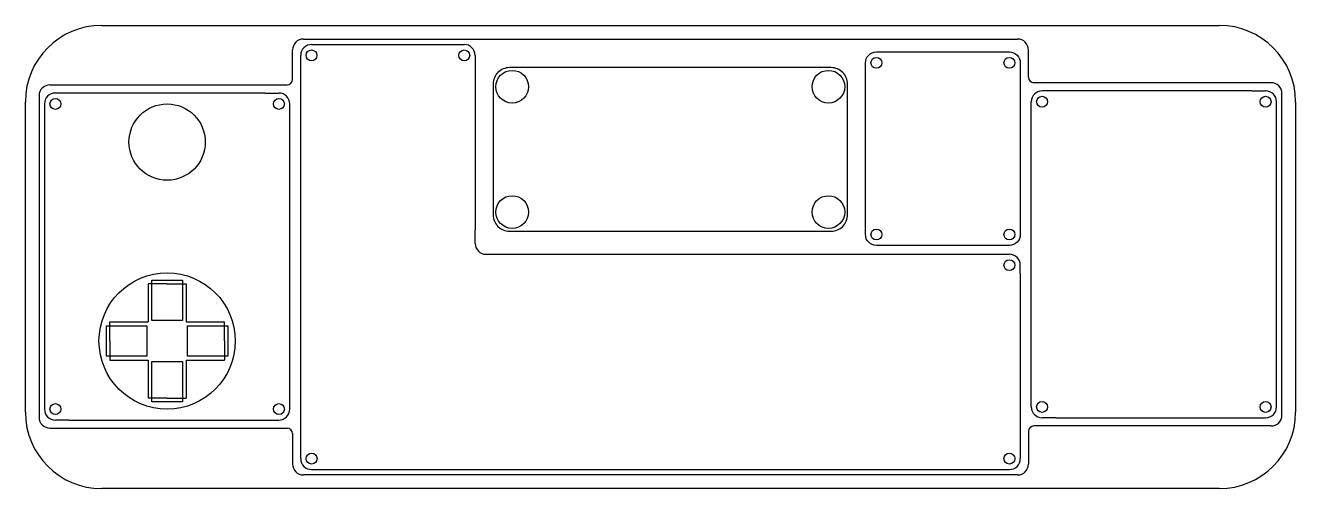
# Model space of a CAD drawing. Header units: millimetres. Extents: x 19 to 252, y 54 to 139.
import ezdxf

# ---------------------------------------------------------------- set-up
doc = ezdxf.new("R2010")
doc.units = ezdxf.units.MM
doc.header["$LTSCALE"] = 25.4

msp = doc.modelspace()

# ---------------------------------------------------------------- linework, layer by layer
for p, q in [((33.24, 138.78), (238.24, 138.78)), ((70.24, 136.28), (201.24, 136.28)), ((71.74, 135.28), (99.74, 135.28)), ((68.24, 128.87), (68.24, 134.28)), ((69.74, 59.28), (69.74, 133.28)), ((101.74, 133.28), (101.74, 101.28)), ((203.24, 129.27), (203.24, 134.28)), ((247.74, 128.27), (204.24, 128.27)), ((21.74, 125.87), (21.74, 66.87)), ((23.74, 127.87), (67.24, 127.87)), ((27.24, 126.37), (24.74, 126.37)), ((63.24, 126.37), (27.24, 126.37)), ((63.24, 126.37), (65.74, 126.37)), ((208.24, 126.77), (205.74, 126.77)), ((244.24, 126.77), (208.24, 126.77)), ((244.24, 126.77), (246.74, 126.77)), ((249.74, 67.27), (249.74, 126.27)), ((19.24, 67.78), (19.24, 124.78)), ((22.74, 124.37), (22.74, 68.37)), ((67.74, 68.37), (67.74, 124.37)), ((203.74, 68.77), (203.74, 124.77)), ((248.74, 68.77), (248.74, 124.77)), ((252.24, 124.78), (252.24, 67.78)), ((101.74, 98.78), (101.74, 101.28)), ((103.74, 96.78), (199.74, 96.78)), ((201.74, 93.28), (201.74, 94.78)), ((201.74, 93.28), (201.74, 91.28)), ((45.24, 91.37), (41.74, 91.37)), ((41.74, 91.37), (41.74, 84.37)), ((42.44, 92.01), (48.04, 92.01)), ((42.44, 84.61), (42.44, 92.01)), ((45.24, 91.37), (48.74, 91.37)), ((48.04, 92.01), (48.04, 84.61)), ((48.74, 91.37), (48.74, 84.37)), ((201.74, 91.28), (201.74, 59.28)), ((34.74, 80.87), (34.74, 84.37)), ((34.74, 84.37), (41.74, 84.37)), ((48.04, 84.61), (42.44, 84.61)), ((48.74, 84.37), (55.74, 84.37)), ((55.74, 80.87), (55.74, 84.37)), ((34.11, 78.07), (34.11, 83.67)), ((34.11, 83.67), (41.51, 83.67)), ((41.51, 83.67), (41.51, 78.07)), ((48.98, 78.07), (48.98, 83.67)), ((48.98, 83.67), (56.38, 83.67)), ((56.38, 83.67), (56.38, 78.07)), ((34.74, 80.87), (34.74, 77.37)), ((55.74, 80.87), (55.74, 77.37)), ((41.51, 78.07), (34.11, 78.07)), ((34.74, 77.37), (41.74, 77.37)), ((41.74, 77.37), (41.74, 70.37)), ((42.44, 77.13), (48.04, 77.13)), ((42.44, 69.73), (42.44, 77.13)), ((48.04, 77.13), (48.04, 69.73)), ((48.74, 77.37), (55.74, 77.37)), ((48.74, 77.37), (48.74, 70.37)), ((56.38, 78.07), (48.98, 78.07)), ((45.24, 70.37), (41.74, 70.37)), ((45.24, 70.37), (48.74, 70.37)), ((48.04, 69.73), (42.44, 69.73)), ((27.24, 66.37), (24.74, 66.37)), ((27.24, 66.37), (63.24, 66.37)), ((63.24, 66.37), (65.74, 66.37)), ((247.74, 65.27), (204.24, 65.27)), ((208.24, 66.77), (205.74, 66.77)), ((208.24, 66.77), (244.24, 66.77)), ((244.24, 66.77), (246.74, 66.77)), ((23.74, 64.87), (67.24, 64.87)), ((68.24, 63.87), (68.24, 58.28)), ((203.24, 64.27), (203.24, 58.28)), ((201.24, 56.28), (70.24, 56.28)), ((71.74, 57.28), (199.74, 57.28)), ((238.24, 53.78), (33.24, 53.78))]:
    msp.add_line(p, q)
for points in [[(175.34, 133.91), (199.74, 133.91, -0.414214), (201.74, 131.91), (201.74, 100.41, -0.414214), (199.74, 98.41), (175.34, 98.41, -0.414214), (173.34, 100.41), (173.34, 131.91, -0.414214)], [(105.04, 104.03, 0.414214), (108.04, 101.03), (167.04, 101.03, 0.414214), (170.04, 104.03), (170.04, 128.03, 0.414214), (167.04, 131.03), (108.04, 131.03, 0.414214), (105.04, 128.03)]]:
    msp.add_lwpolyline(points, format="xyb", close=True)
for centre, radius in [((71.72, 133.28), 1), ((99.74, 133.28), 1), ((175.34, 131.91), 1), ((199.74, 131.91), 1), ((108.54, 127.53), 3), ((166.54, 127.53), 3), ((24.74, 124.37), 1), ((45.24, 117.37), 7), ((65.74, 124.37), 1), ((205.74, 124.77), 1), ((246.74, 124.77), 1), ((108.54, 104.53), 3), ((166.54, 104.53), 3), ((175.34, 100.41), 1), ((199.74, 100.41), 1), ((199.74, 94.78), 1), ((45.24, 80.87), 12.5), ((24.74, 68.37), 1), ((65.74, 68.37), 1), ((205.74, 68.77), 1), ((246.74, 68.77), 1), ((71.74, 59.28), 1), ((199.74, 59.28), 1)]:
    msp.add_circle(centre, radius)
for centre, radius, start, end in [((33.24, 124.78), 14, 90, 180), ((238.24, 124.78), 14, 0, 90), ((70.24, 134.28), 2, 90, 180), ((71.74, 133.28), 2, 90, 180), ((99.74, 133.28), 2, 0, 90), ((201.24, 134.28), 2, 0, 90), ((67.24, 128.87), 1, 270, 0), ((204.24, 129.27), 1, 180, 270), ((247.74, 126.27), 2, 0, 90), ((23.74, 125.87), 2, 90, 180), ((24.74, 124.37), 2, 90, 180), ((65.74, 124.37), 2, 0, 90), ((205.74, 124.77), 2, 90, 180), ((246.74, 124.77), 2, 0, 90), ((103.74, 98.78), 2, 180, 270), ((199.74, 94.78), 2, 0, 90), ((33.24, 67.78), 14, 180, 270), ((24.74, 68.37), 2, 180, 270), ((65.74, 68.37), 2, 270, 0), ((205.74, 68.77), 2, 180, 270), ((238.24, 67.78), 14, 270, 0), ((246.74, 68.77), 2, 270, 0), ((23.74, 66.87), 2, 180, 270), ((204.24, 64.27), 1, 90, 180), ((247.74, 67.27), 2, 270, 0), ((67.24, 63.87), 1, 0, 90), ((70.24, 58.28), 2, 180, 270), ((71.74, 59.28), 2, 180, 270), ((199.74, 59.28), 2, 270, 0), ((201.24, 58.28), 2, 270, 0)]:
    msp.add_arc(centre, radius, start, end)

doc.saveas('drawing.dxf')
